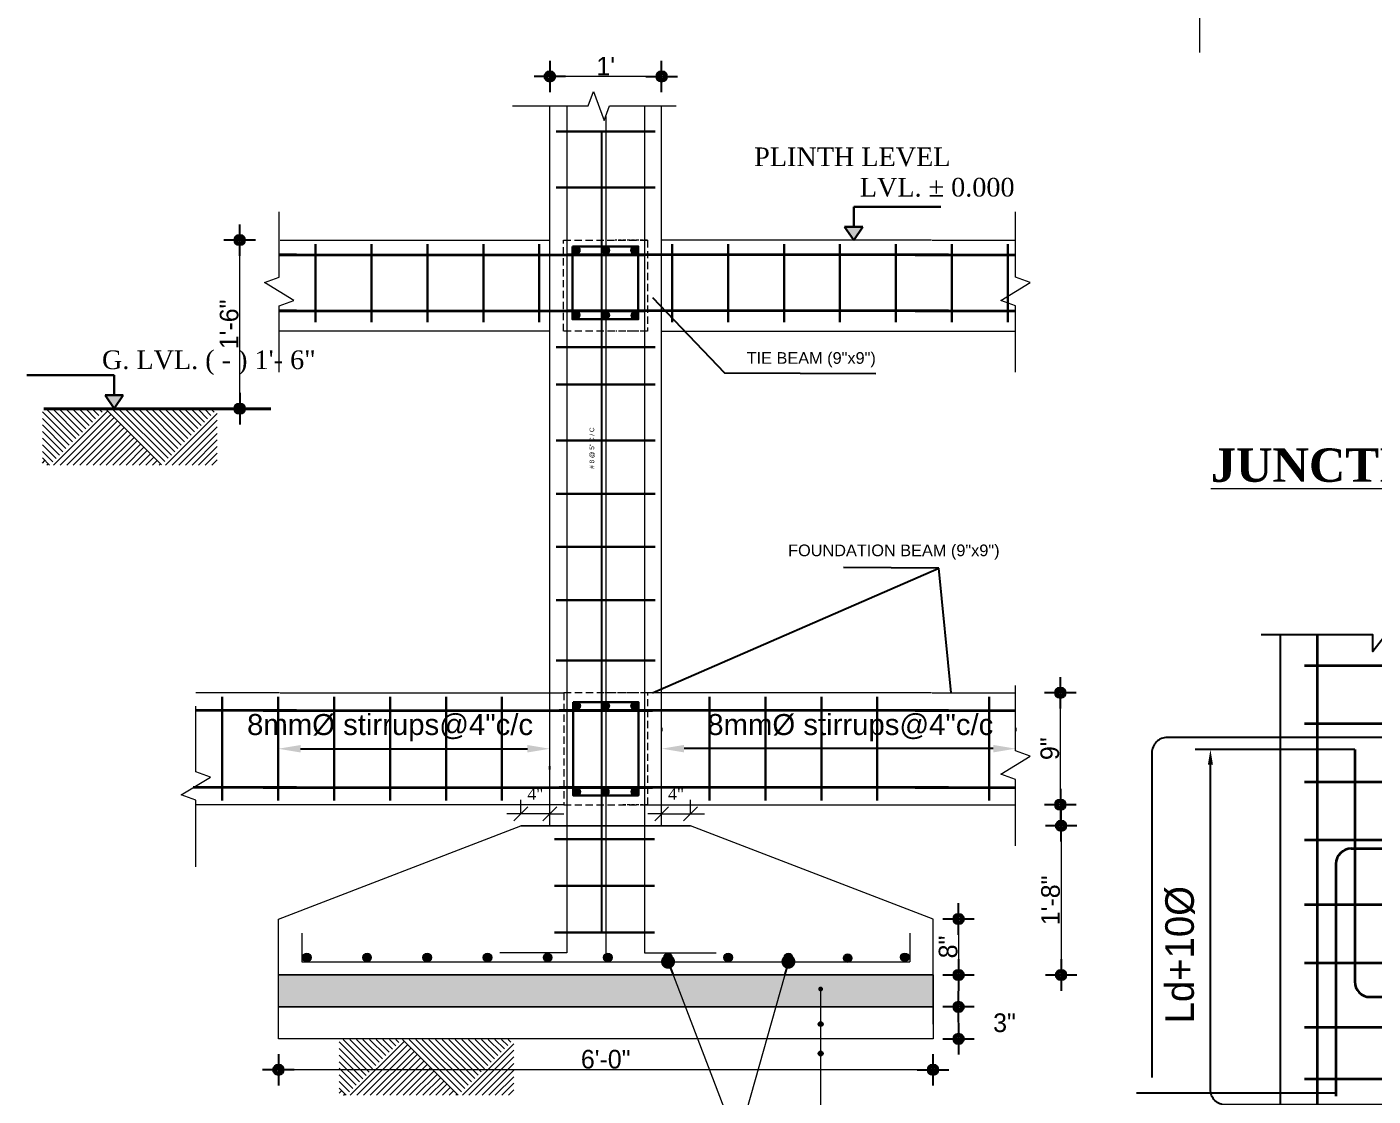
# Model space of a CAD drawing. Header units: inches. Extents: x 45643 to 70559, y -8725 to 1713.
# Drawn here: x 65019 to 65596, y -5242 to -4783 of the extents above; entities that cross this region are included whole.
import ezdxf

# ---------------------------------------------------------------- set-up
doc = ezdxf.new("R2010")
doc.units = ezdxf.units.IN
doc.header["$MEASUREMENT"] = 0
doc.linetypes.add('HIDDEN2', pattern=[0.1875, 0.125, -0.0625])
for name, color, linetype, lineweight in [('Cover', 41, 'Continuous', 13), ('ELEVATION', 6, 'Continuous', 30), ('HACTH', 31, 'Continuous', 5), ('hatch', 30, 'Continuous', 5), ('Hiddne Line', 3, 'HIDDEN2', 18), ('REIN', 3, 'Continuous', 5), ('reinforcement', 170, 'Continuous', 35), ('REN', 140, 'Continuous', 35), ('STIRRUPS', 7, 'Continuous', 30), ('Text', 7, 'Continuous', 9), ('TEXT 1', 242, 'Continuous', 30), ('trench', 7, 'Continuous', 40)]:
    doc.layers.add(name, color=color, linetype=linetype, lineweight=lineweight)
for name, color, linetype in [('DIM', 5, 'Continuous'), ('DIM Detail', 5, 'Continuous'), ('DIMENSION', 5, 'Continuous'), ('DIMENTION', 8, 'Continuous'), ('OUTLINE', 7, 'Continuous')]:
    doc.layers.add(name, color=color, linetype=linetype)
doc.styles.add('Arial', font='arial.ttf')
doc.styles.add('REVEL', font='arial.ttf', dxfattribs={"height": 9})
doc.styles.add('RomanS', font='stylu.ttf', dxfattribs={"height": 2})
doc.styles.add('sb', font='BKANT.TTF', dxfattribs={"height": 8})
doc.styles.get("Standard").update_dxf_attribs({"font": 'times.ttf'})
doc.styles.add('STYLE1', font='arialbd.ttf')
doc.styles.add('TIMES', font='FTLTLT.TTF')
doc.styles.add('TIMES new', font='times.ttf')
doc.styles.add('TITLE', font='arialbd.ttf')
doc.dimstyles.new("1-8'", dxfattribs={"dimtxt": 6, "dimasz": 3, "dimexe": 3, "dimexo": 3, "dimgap": 2, "dimtad": 1, "dimdec": 0, "dimzin": 3, "dimdsep": 46, "dimlunit": 4, "dimtxsty": 'TIMES new', "dimblk": 'ARCHTICK', "dimcen": 4, "dimdle": 3, "dimclrd": 2, "dimclre": 2, "dimclrt": 7, "dimadec": 0, "dimazin": 0, "dimtfac": 1, "dimtdec": 0, "dimtix": 1, "dimtmove": 0, "dimatfit": 3, "dimfxl": 6, "dimfxlon": 1, "dimarcsym": 0})
doc.dimstyles.new('ARROW', dxfattribs={"dimscale": 0, "dimtxt": 7, "dimasz": 9, "dimexe": 6, "dimexo": 12, "dimgap": 2.75, "dimtad": 1, "dimdec": 0, "dimzin": 3, "dimdsep": 46, "dimlunit": 4, "dimtxsty": 'RomanS', "dimcen": 0.09375, "dimse1": 1, "dimse2": 1, "dimclrd": 1, "dimclre": 1, "dimclrt": 256, "dimadec": 0, "dimazin": 0, "dimtfac": 0.75, "dimtdec": 0, "dimtix": 1, "dimtmove": 0, "dimatfit": 3, "dimfxl": 1, "dimtolj": 1, "dimtzin": 0, "dimarcsym": 0})
doc.dimstyles.new('ARROW2', dxfattribs={"dimscale": 96, "dimtxt": 9, "dimasz": 0.1, "dimexe": 0.078125, "dimexo": 0.09375, "dimgap": 0.03125, "dimtad": 1, "dimzin": 3, "dimdsep": 46, "dimlunit": 3, "dimtxsty": 'REVEL', "dimcen": 0.09375, "dimclrd": 14, "dimclre": 14, "dimclrt": 7, "dimadec": 0, "dimazin": 0, "dimtfac": 1, "dimtmove": 0, "dimatfit": 3, "dimfxl": 1, "dimfrac": 2, "dimtolj": 1, "dimtzin": 0, "dimarcsym": 0})
doc.dimstyles.new('Copy of Standard', dxfattribs={"dimtxt": 5, "dimasz": 6, "dimexe": 6, "dimexo": 12, "dimgap": 6, "dimtad": 1, "dimdec": 0, "dimzin": 0, "dimdsep": 46, "dimlunit": 3, "dimtxsty": 'Standard', "dimblk": 'OBLIQUE', "dimcen": 0.09, "dimdle": 6, "dimclrd": 256, "dimclre": 256, "dimclrt": 256, "dimadec": 0, "dimazin": 0, "dimtfac": 1, "dimtdec": 0, "dimtix": 1, "dimtmove": 2, "dimatfit": 3, "dimfxl": 6, "dimfxlon": 1, "dimtolj": 1, "dimtzin": 0, "dimlwd": 13, "dimlwe": 13, "dimarcsym": 0})
doc.dimstyles.new('Dim 1_2', dxfattribs={"dimscale": 2, "dimtxt": 1, "dimasz": 0.0625, "dimexe": 0.18, "dimexo": 0.0625, "dimgap": 0.3125, "dimtad": 1, "dimtoh": 1, "dimdec": 0, "dimzin": 0, "dimdsep": 46, "dimlunit": 4, "dimtxsty": 'STYLE1', "dimblk": 'dot', "dimcen": 1.465, "dimse1": 1, "dimse2": 1, "dimclrd": 4, "dimclrt": 6, "dimaunit": 1, "dimadec": 3, "dimazin": 0, "dimtfac": 1, "dimtdec": 0, "dimtofl": 0, "dimtmove": 1, "dimatfit": 3, "dimldrblk": 'dot', "dimfxl": 1, "dimtolj": 1, "dimtzin": 0, "dimlwd": 13, "dimarcsym": 0})
doc.dimstyles.new('St-3', dxfattribs={"dimscale": 96, "dimtxt": 9, "dimasz": 0.007812, "dimexe": 0.09375, "dimexo": 0.09375, "dimgap": 0.003906, "dimtad": 1, "dimtoh": 1, "dimdec": 0, "dimzin": 3, "dimdsep": 46, "dimlunit": 4, "dimtxsty": 'sb', "dimblk": 'dot', "dimcen": 0.09375, "dimdle": 0.09375, "dimse1": 1, "dimse2": 1, "dimclrd": 40, "dimclre": 34, "dimclrt": 92, "dimadec": 0, "dimazin": 1, "dimtfac": 1, "dimtdec": 0, "dimtmove": 2, "dimatfit": 3, "dimldrblk": 'DOTSMALL', "dimfxl": 1, "dimtolj": 1, "dimtzin": 1, "dimlwd": 9, "dimarcsym": 0})

# ---------------------------------------------------------------- blocks, each defined once
blk = doc.blocks.new('sa')
at = {"layer": 'hatch', "ltscale": 50}
blk.add_line((19122.55, 4065.19), (19122.55, 4007.47), dxfattribs=at)
at = {"layer": 'Text', "insert": (19486.43, 3861.6), "char_height": 14.3333, "width": 374.5545, "attachment_point": 3, "style": 'TITLE'}
blk.add_mtext('{\\fTimes New Roman|b1|i0|c0|p18;\\LTYPICAL BAR DETAIL AT JUNCTION BEAM COLUMN JOINT}', dxfattribs=at)
blk = doc.blocks.new('dot-1')
blk.add_hatch(color=256).paths.add_polyline_path([(-10, 10, 1), (10, 10, 1)])
blk.add_circle((0, 10), 10)
blk = doc.blocks.new('*D775')
at = {"layer": 'Defpoints', "color": 0, "transparency": 16777216}
for p in [(65265.55, -4828.09), (65265.55, -4828.09), (65269.6, -5171.61)]:
    blk.add_point(p, dxfattribs=at)
at = {"layer": 'DIMENTION', "color": 1, "lineweight": -2, "transparency": 16777216}
blk.add_line((65265.55, -5171.51), (65265.55, -4828.19), dxfattribs=at)
at = {"layer": 'DIMENTION', "color": 1, "transparency": 16777216}
for points in [[(65265.53, -4828.19), (65265.57, -4828.19), (65265.55, -4828.09)], [(65265.53, -5171.51), (65265.57, -5171.51), (65265.55, -5171.61)]]:
    blk.add_solid(points, dxfattribs=at)
at = {"layer": 'DIMENTION', "transparency": 16777216, "insert": (65261.53, -4963.88), "char_height": 2, "attachment_point": 5, "rotation": 90, "style": 'RomanS'}
blk.add_mtext('\\A1;# 8 @ 5" C / C', dxfattribs=at)
blk = doc.blocks.new('*D776')
at = {"layer": 'Defpoints', "color": 0, "ltscale": 0.75, "transparency": 16777216}
for p in [(65291.25, -5092.8), (65291.25, -5092.8), (65443.07, -5092.8)]:
    blk.add_point(p, dxfattribs=at)
at = {"layer": 'Text', "color": 14, "lineweight": -2, "ltscale": 0.75, "transparency": 16777216}
for p, q in [((65291.25, -5083.8), (65291.25, -5085.3)), ((65443.07, -5083.8), (65443.07, -5085.3)), ((65433.47, -5092.8), (65300.85, -5092.8))]:
    blk.add_line(p, q, dxfattribs=at)
at = {"layer": 'Text', "color": 14, "ltscale": 0.75, "transparency": 16777216}
for points in [[(65300.85, -5091.2), (65300.85, -5094.4), (65291.25, -5092.8)], [(65433.47, -5091.2), (65433.47, -5094.4), (65443.07, -5092.8)]]:
    blk.add_solid(points, dxfattribs=at)
at = {"layer": 'Text', "color": 7, "ltscale": 0.75, "transparency": 16777216, "insert": (65372.16, -5083.81), "char_height": 9, "attachment_point": 5, "style": 'REVEL'}
blk.add_mtext('\\A1;8mm%%c stirrups@4"c/c', dxfattribs=at)
blk = doc.blocks.new('dot')
at = {"layer": 'DIM'}
h = blk.add_hatch(color=256, dxfattribs=at)
h.paths.add_polyline_path([(0, 1.5), (0, 3, 0.414214), (-3, 0), (-1.5, 0, -0.414214)])
h.paths.add_polyline_path([(0, 3), (0, 1.5, -0.414214), (1.5, 0), (3, 0, 0.414214)])
h.paths.add_polyline_path([(3, 0), (1.5, 0, -0.414214), (0, -1.5), (0, -3, 0.414214)])
h.paths.add_polyline_path([(0, -1.5, -0.414214), (-1.5, 0), (-3, 0, 0.414214), (0, -3)])
for p, q in [((0, -9), (0, 9)), ((-9, 0), (9, 0))]:
    blk.add_line(p, q, dxfattribs=at)
for radius in [3, 1.5]:
    blk.add_circle((0, 0), radius, dxfattribs=at)
blk = doc.blocks.new('*D777')
at = {"layer": 'Defpoints', "color": 0, "transparency": 16777216}
for p in [(65126.85, -5216.93), (65407.65, -5216.93), (65126.85, -5230.55)]:
    blk.add_point(p, dxfattribs=at)
at = {"layer": 'DIM', "color": 40, "lineweight": 9, "transparency": 16777216}
blk.add_line((65406.9, -5230.55), (65127.6, -5230.55), dxfattribs=at)
at = {"layer": 'DIM', "color": 40, "lineweight": 9, "transparency": 16777216, "xscale": 0.75, "yscale": 0.75, "zscale": 0.75, "rotation": 180}
blk.add_blockref('dot', (65126.85, -5230.55), dxfattribs=at)
at = {"layer": 'DIM', "color": 40, "lineweight": 9, "transparency": 16777216, "xscale": 0.75, "yscale": 0.75, "zscale": 0.75}
blk.add_blockref('dot', (65407.65, -5230.55), dxfattribs=at)
at = {"layer": 'DIM', "color": 92, "transparency": 16777216, "insert": (65267.25, -5226.06), "char_height": 8, "attachment_point": 5, "style": 'sb'}
blk.add_mtext('\\A1;6\'-0"', dxfattribs=at)
blk = doc.blocks.new('_Dot')
at = {"color": 0, "linetype": 'ByBlock', "lineweight": -2}
blk.add_line((-0.5, 0), (-1, 0), dxfattribs=at)
at = {"color": 0, "linetype": 'ByBlock', "const_width": 0.5}
blk.add_lwpolyline([(-0.25, 0, 1), (0.25, 0, 1)], format="xyb", close=True, dxfattribs=at)
blk = doc.blocks.new('_DotSmall')
at = {"color": 0, "const_width": 0.5}
blk.add_lwpolyline([(-0.0625, 0, 1), (0.0625, 0, 1)], format="xyb", close=True, dxfattribs=at)
blk = doc.blocks.new('ARROW-SECTION LINE-2')
blk.add_hatch(color=256).paths.add_polyline_path([(1, -0.97), (2.43, 0), (1, 0.97)])
for p, q in [((-1.15, -9.36), (-1.15, 0)), ((-1.15, 0), (1, 0)), ((1, 0.97), (1, -0.97)), ((2.43, 0), (1, 0.97)), ((2.43, 0), (1, -0.97))]:
    blk.add_line(p, q)
blk = doc.blocks.new('*D884')
at = {"layer": 'Defpoints', "color": 0, "transparency": 16777216}
for p in [(65243.25, -4804.44), (65243.25, -4804.44), (65291.25, -4842.01)]:
    blk.add_point(p, dxfattribs=at)
at = {"layer": 'DIM', "color": 40, "lineweight": 9, "transparency": 16777216}
blk.add_line((65290.5, -4804.44), (65244, -4804.44), dxfattribs=at)
at = {"layer": 'DIM', "color": 40, "lineweight": 9, "transparency": 16777216, "xscale": 0.75, "yscale": 0.75, "zscale": 0.75, "rotation": 180}
blk.add_blockref('dot', (65243.25, -4804.44), dxfattribs=at)
at = {"layer": 'DIM', "color": 40, "lineweight": 9, "transparency": 16777216, "xscale": 0.75, "yscale": 0.75, "zscale": 0.75}
blk.add_blockref('dot', (65291.25, -4804.44), dxfattribs=at)
at = {"layer": 'DIM', "color": 92, "transparency": 16777216, "insert": (65267.25, -4800.04), "char_height": 8, "attachment_point": 5, "style": 'sb'}
blk.add_mtext("\\A1;1'", dxfattribs=at)
blk = doc.blocks.new('*D778')
at = {"layer": 'Defpoints', "color": 0, "transparency": 16777216}
for p in [(65443.55, -5068.82), (65462.27, -5068.82), (65443.55, -5116.82)]:
    blk.add_point(p, dxfattribs=at)
at = {"layer": 'DIM', "color": 40, "lineweight": 9, "transparency": 16777216}
blk.add_line((65462.27, -5116.07), (65462.27, -5069.57), dxfattribs=at)
at = {"layer": 'DIM', "color": 40, "lineweight": 9, "transparency": 16777216, "xscale": 0.75, "yscale": 0.75, "zscale": 0.75}
for p, rotation in [((65462.27, -5068.82), 90), ((65462.27, -5116.82), 270)]:
    blk.add_blockref('dot', p, dxfattribs=dict(at, rotation=rotation))
at = {"layer": 'DIM', "color": 92, "transparency": 16777216, "insert": (65457.78, -5092.82), "char_height": 8, "attachment_point": 5, "rotation": 90, "style": 'sb'}
blk.add_mtext('\\A1;9"', dxfattribs=at)
blk = doc.blocks.new('*D779')
at = {"layer": 'Defpoints', "color": 0, "transparency": 16777216}
for p in [(65126.76, -5092.84), (65243.25, -5092.8), (65243.25, -5092.84)]:
    blk.add_point(p, dxfattribs=at)
at = {"layer": 'DIMENTION', "color": 14, "lineweight": -2, "transparency": 16777216}
for p, q in [((65126.76, -5083.84), (65126.76, -5085.34)), ((65136.36, -5092.84), (65233.65, -5092.84)), ((65243.25, -5101.8), (65243.25, -5100.34))]:
    blk.add_line(p, q, dxfattribs=at)
at = {"layer": 'DIMENTION', "color": 14, "transparency": 16777216}
for points in [[(65136.36, -5091.24), (65136.36, -5094.44), (65126.76, -5092.84)], [(65233.65, -5091.24), (65233.65, -5094.44), (65243.25, -5092.84)]]:
    blk.add_solid(points, dxfattribs=at)
at = {"layer": 'DIMENTION', "color": 7, "transparency": 16777216, "insert": (65174.76, -5083.81), "char_height": 9, "attachment_point": 5, "style": 'REVEL'}
blk.add_mtext('\\A1;8mm%%c stirrups@4"c/c', dxfattribs=at)
blk = doc.blocks.new('_Oblique')
at = {"color": 0, "linetype": 'ByBlock', "lineweight": -2}
blk.add_line((-0.5, -0.5), (0.5, 0.5), dxfattribs=at)
blk = doc.blocks.new('*D885')
at = {"layer": 'Defpoints', "color": 0, "transparency": 16777216}
for p in [(65230.88, -5120.72), (65230.88, -5125.87), (65243.25, -5125.87)]:
    blk.add_point(p, dxfattribs=at)
at = {"layer": 'DIMENSION', "lineweight": 13, "transparency": 16777216}
for p, q in [((65230.88, -5120.72), (65230.88, -5114.72)), ((65243.25, -5120.72), (65243.25, -5114.72)), ((65230.88, -5120.72), (65224.88, -5120.72)), ((65243.25, -5120.72), (65230.88, -5120.72)), ((65243.25, -5120.72), (65249.25, -5120.72))]:
    blk.add_line(p, q, dxfattribs=at)
at = {"layer": 'DIMENSION', "lineweight": 13, "transparency": 16777216, "xscale": 6, "yscale": 6, "zscale": 6}
blk.add_blockref('_Oblique', (65230.88, -5120.72), dxfattribs=at)
at = {"layer": 'DIMENSION', "lineweight": 13, "transparency": 16777216, "xscale": 6, "yscale": 6, "zscale": 6, "rotation": 180}
blk.add_blockref('_Oblique', (65243.25, -5120.72), dxfattribs=at)
at = {"layer": 'DIMENSION', "transparency": 16777216, "insert": (65237.07, -5112.22), "char_height": 5, "attachment_point": 5}
blk.add_mtext('\\A1;4"', dxfattribs=at)
blk = doc.blocks.new('*D886')
at = {"layer": 'Defpoints', "color": 0, "transparency": 16777216}
for p in [(65303.63, -5120.72), (65291.25, -5125.87), (65303.63, -5125.87)]:
    blk.add_point(p, dxfattribs=at)
at = {"layer": 'DIMENSION', "lineweight": 13, "transparency": 16777216}
for p, q in [((65291.25, -5120.72), (65291.25, -5114.72)), ((65303.63, -5120.72), (65303.63, -5114.72)), ((65291.25, -5120.72), (65285.25, -5120.72)), ((65291.25, -5120.72), (65303.63, -5120.72)), ((65303.63, -5120.72), (65309.63, -5120.72))]:
    blk.add_line(p, q, dxfattribs=at)
at = {"layer": 'DIMENSION', "lineweight": 13, "transparency": 16777216, "xscale": 6, "yscale": 6, "zscale": 6}
blk.add_blockref('_Oblique', (65291.25, -5120.72), dxfattribs=at)
at = {"layer": 'DIMENSION', "lineweight": 13, "transparency": 16777216, "xscale": 6, "yscale": 6, "zscale": 6, "rotation": 180}
blk.add_blockref('_Oblique', (65303.63, -5120.72), dxfattribs=at)
at = {"layer": 'DIMENSION', "transparency": 16777216, "insert": (65297.44, -5112.22), "char_height": 5, "attachment_point": 5}
blk.add_mtext('\\A1;4"', dxfattribs=at)
blk = doc.blocks.new('*D780')
at = {"layer": 'Defpoints', "color": 0, "transparency": 16777216}
for p in [(65407.65, -5165.87), (65407.65, -5189.87), (65418.62, -5189.87)]:
    blk.add_point(p, dxfattribs=at)
at = {"layer": 'DIM', "color": 40, "lineweight": 9, "transparency": 16777216}
blk.add_line((65418.62, -5166.62), (65418.62, -5189.12), dxfattribs=at)
at = {"layer": 'DIM', "color": 40, "lineweight": 9, "transparency": 16777216, "xscale": 0.75, "yscale": 0.75, "zscale": 0.75}
for p, rotation in [((65418.62, -5165.87), 90), ((65418.62, -5189.87), 270)]:
    blk.add_blockref('dot', p, dxfattribs=dict(at, rotation=rotation))
at = {"layer": 'DIM', "color": 92, "transparency": 16777216, "insert": (65414.15, -5177.87), "char_height": 8, "attachment_point": 5, "rotation": 90, "style": 'sb'}
blk.add_mtext('\\A1;8"', dxfattribs=at)
blk = doc.blocks.new('*D781')
at = {"layer": 'Defpoints', "color": 0, "transparency": 16777216}
for p in [(65407.65, -5203.57), (65407.65, -5217.27), (65418.62, -5217.27)]:
    blk.add_point(p, dxfattribs=at)
at = {"layer": 'DIM', "color": 40, "lineweight": 9, "transparency": 16777216}
blk.add_line((65418.62, -5204.32), (65418.62, -5216.52), dxfattribs=at)
at = {"layer": 'DIM', "color": 40, "lineweight": 9, "transparency": 16777216, "xscale": 0.75, "yscale": 0.75, "zscale": 0.75}
for p, rotation in [((65418.62, -5203.57), 90), ((65418.62, -5217.27), 270)]:
    blk.add_blockref('dot', p, dxfattribs=dict(at, rotation=rotation))
at = {"layer": 'DIM', "color": 92, "transparency": 16777216, "insert": (65438.31, -5210.42), "char_height": 8, "attachment_point": 5, "style": 'sb'}
blk.add_mtext('\\A1;3"', dxfattribs=at)
blk = doc.blocks.new('*D782')
at = {"layer": 'Defpoints', "color": 0, "transparency": 16777216}
for p in [(65110.24, -4874.64), (65255.65, -4874.64), (65159.65, -4946.97)]:
    blk.add_point(p, dxfattribs=at)
at = {"layer": 'DIM', "color": 40, "lineweight": 9, "transparency": 16777216}
blk.add_line((65110.24, -4946.22), (65110.24, -4875.39), dxfattribs=at)
at = {"layer": 'DIM', "color": 40, "lineweight": 9, "transparency": 16777216, "xscale": 0.75, "yscale": 0.75, "zscale": 0.75}
for p, rotation in [((65110.24, -4874.64), 90), ((65110.24, -4946.97), 270)]:
    blk.add_blockref('dot', p, dxfattribs=dict(at, rotation=rotation))
at = {"layer": 'DIM', "color": 92, "transparency": 16777216, "insert": (65105.75, -4910.8), "char_height": 8, "attachment_point": 5, "rotation": 90, "style": 'sb'}
blk.add_mtext('\\A1;1\'-6"', dxfattribs=at)
blk = doc.blocks.new('*D783')
at = {"layer": 'Defpoints', "color": 0, "transparency": 16777216}
for p in [(65303.63, -5125.87), (65303.63, -5189.87), (65462.58, -5189.87)]:
    blk.add_point(p, dxfattribs=at)
at = {"layer": 'DIM', "color": 40, "lineweight": 9, "transparency": 16777216}
blk.add_line((65462.58, -5126.62), (65462.58, -5189.12), dxfattribs=at)
at = {"layer": 'DIM', "color": 40, "lineweight": 9, "transparency": 16777216, "xscale": 0.75, "yscale": 0.75, "zscale": 0.75}
for p, rotation in [((65462.58, -5125.87), 90), ((65462.58, -5189.87), 270)]:
    blk.add_blockref('dot', p, dxfattribs=dict(at, rotation=rotation))
at = {"layer": 'DIM', "color": 92, "transparency": 16777216, "insert": (65458.1, -5157.87), "char_height": 8, "attachment_point": 5, "rotation": 90, "style": 'sb'}
blk.add_mtext('\\A1;1\'-8"', dxfattribs=at)
blk = doc.blocks.new('*D423')
at = {"layer": 'Defpoints', "color": 0, "lineweight": -2, "ltscale": 2, "transparency": 16777216}
for p in [(66605.34, -8813.18), (66596.29, -8834), (66605.34, -8843.24)]:
    blk.add_point(p, dxfattribs=at)
at = {"layer": 'DIMENSION', "color": 171, "lineweight": -2, "ltscale": 2, "transparency": 16777216}
for p, q in [((66600.81, -8813.18), (66667.33, -8795.9)), ((66667.33, -8795.9), (66719.84, -8795.9)), ((66596.29, -8819.18), (66596.29, -8811.18)), ((66605.34, -8819.18), (66605.34, -8811.18)), ((66594.29, -8813.18), (66607.34, -8813.18))]:
    blk.add_line(p, q, dxfattribs=at)
at = {"layer": 'DIMENSION', "color": 171, "lineweight": -2, "ltscale": 2, "transparency": 16777216, "xscale": 3, "yscale": 3, "zscale": 3, "rotation": 180}
blk.add_blockref('_Oblique', (66596.29, -8813.18), dxfattribs=at)
at = {"layer": 'DIMENSION', "color": 171, "lineweight": -2, "ltscale": 2, "transparency": 16777216, "xscale": 3, "yscale": 3, "zscale": 3}
blk.add_blockref('_Oblique', (66605.34, -8813.18), dxfattribs=at)
at = {"layer": 'DIMENSION', "color": 183, "ltscale": 2, "transparency": 16777216, "insert": (66693.59, -8787.78), "char_height": 2, "attachment_point": 5, "style": 'TIMES'}
blk.add_mtext('\\A1;{\\H5x;2" Max.}', dxfattribs=at)
blk = doc.blocks.new('_ArchTick')
at = {"color": 0, "linetype": 'ByBlock', "const_width": 0.15}
blk.add_lwpolyline([(-0.5, -0.5), (0.5, 0.5)], dxfattribs=at)
blk = doc.blocks.new('A$C2D12074D')
at = {"layer": 'Defpoints', "color": 0, "linetype": 'ByBlock'}
blk.add_point((-88.5, 149.55), dxfattribs=at)
at = {"layer": 'DIM', "color": 6, "linetype": 'ByBlock'}
blk.add_line((-96.55, 2.17), (-182.09, 2.17), dxfattribs=at)
blk.add_solid([(-151.49, 142.97), (-149.3, 142.97), (-150.39, 149.55)], dxfattribs=at)
at = {"layer": 'DIMENSION', "ltscale": 2}
blk.add_line((-88.5, 149.55), (-156.98, 149.55), dxfattribs=at)
for points in [[(-25.06, 154.69), (-168.92, 154.69, 0.414214), (-175.5, 148.1), (-175.5, 8.76)], [(-31.64, -2.96), (-143.81, -2.96, -0.414214), (-150.39, 3.62), (-150.39, 142.97)]]:
    blk.add_lwpolyline(points, format="xyb", dxfattribs=at)
blk.add_solid([(-31.64, 153.59), (-25.06, 154.69), (-31.64, 155.78)], dxfattribs=at)
at = {"layer": 'OUTLINE'}
for p, q in [((-120.48, 198.65), (-120.48, -82.41)), ((-25.06, 198.65), (-25.06, 122.9)), ((-25.06, 122.9), (100.83, 122.9)), ((-25.06, 27.48), (-25.06, -82.41)), ((-25.06, 27.48), (100.83, 27.48))]:
    blk.add_line(p, q, dxfattribs=at)
for points in [[(-11.9, 198.65), (-68.89, 198.65), (-68.89, 206.76), (-80.77, 191.62), (-80.77, 198.65), (-128.58, 198.65)], [(100.83, 142.34), (100.83, 82.42), (92.72, 82.42), (107.86, 70.54), (100.83, 70.54), (100.83, 2.33)], [(-11.9, -82.41), (-68.89, -82.41), (-68.89, -74.3), (-80.77, -89.44), (-80.77, -82.41), (-128.58, -82.41)]]:
    blk.add_lwpolyline(points, dxfattribs=at)
at = {"layer": 'OUTLINE', "color": 6}
blk.add_solid([(-31.64, -1.86), (-25.06, -2.96), (-31.64, -4.06)], dxfattribs=at)
at = {"layer": 'reinforcement', "lineweight": 35}
for p, q in [((-104.6, 198.65), (-104.6, -82.41)), ((-40.94, 198.65), (-40.94, -80.43)), ((-88.5, 149.55), (-88.5, 49.94)), ((-89.97, 107.02), (100.83, 107.02)), ((-96.55, 100.43), (-96.55, 0.82)), ((-81.91, 43.36), (100.83, 43.36))]:
    blk.add_line(p, q, dxfattribs=at)
for centre, start, end in [((-89.97, 100.43), 90, 180), ((-81.91, 49.94), 180, 270)]:
    blk.add_arc(centre, 6.58, start, end, dxfattribs=at)
at = {"layer": 'STIRRUPS', "lineweight": 35}
for p, q in [((-110.01, 185.55), (-35.19, 185.55)), ((-110.01, 160.63), (-35.19, 160.63)), ((-110.01, 135.71), (-35.19, 135.71)), ((-110.01, 110.79), (-35.19, 110.79)), ((-16, 113.66), (-16, 36.02)), ((5.1, 113.66), (5.1, 36.02)), ((26.21, 113.66), (26.21, 36.02)), ((47.31, 113.66), (47.31, 36.02)), ((68.41, 113.66), (68.41, 36.02)), ((88.12, 113.66), (88.12, 36.02)), ((-110.01, 82.99), (-35.19, 82.99)), ((-110.01, 58.07), (-35.19, 58.07)), ((-110.01, 30.37), (-35.19, 30.37)), ((-110.01, 8.22), (-35.19, 8.22)), ((-110.01, -16.7), (-35.19, -16.7)), ((-110.01, -41.62), (-35.19, -41.62)), ((-110.01, -66.54), (-35.19, -66.54))]:
    blk.add_line(p, q, dxfattribs=at)
at = {"layer": 'DIMENSION', "ltscale": 2, "style": 'RomanS'}
blk.add_text('Ld+10%%C', height=12.289, rotation=90, dxfattribs=at).set_placement((-157.49, 32.03))
at = {"layer": 'Text', "style": 'Arial', "width": 0.9}
for s, p in [('%%uTYPICAL BAR DETAIL AT CORNER', (-182.95, -147.15)), ('%%uBEAM-COLUMN JOINT', (-125.17, -183.92))]:
    blk.add_text(s, height=20.7354, dxfattribs=at).set_placement(p)
at = {"layer": 'DIMENSION', "ltscale": 2}
dim = blk.add_linear_dim(base=(-16, 143.72), p1=(-25.06, 122.9), p2=(-16, 113.66), text='{\\H5x;2" Max.}', dimstyle="1-8'", override={"dimtmove": 1}, dxfattribs=at)
dim.commit()
dim.dimension.update_dxf_attribs({"geometry": '*D423', "text_midpoint": (48.99, 161), "dimtype": 128, "insert": (-66621.35, 8956.9)})

msp = doc.modelspace()

# ---------------------------------------------------------------- hatches: boundary and pattern name
at = {"layer": 'HACTH'}
h = msp.add_hatch(dxfattribs=at)
h.set_pattern_fill('AR-SAND', color=256, scale=2, style=0)
h.set_pattern_definition([(37.5, (13058.464, -382793.8182), (-0.125986716, 3.853647538), [0, -3.04, 0, -3.4, 0, -3.25]), (7.5, (13058.464, -382793.818), (3.53955341, 5.64429213), [0, -1.64, 0, -2.74, 0, -1.05]), (327.5, (13056.004, -382793.818), (6.228283724, 0.011318107), [0, -1, 0, -3.6, 0, -4.7]), (317.5, (13056.004, -382793.818), (6.01225321, 1.75535113), [0, -0.5, 0, -2.36, 0, -2.7])])
h.paths.add_polyline_path([(65407.652, -5189.875), (65213.862, -5189.875), (65126.852, -5189.875), (65126.852, -5203.572), (65407.652, -5203.572)])
at = {"layer": 'hatch'}
h = msp.add_hatch(dxfattribs=at)
h.set_pattern_fill('ANSI31', color=256, scale=16, angle=90, style=0)
h.set_pattern_definition([(135, (35647.8613, -11692.3675), (-1.41421356, -1.41421356), [])])
h.paths.add_polyline_path([(65100.605, -4947.192), (65052.605, -4947.192), (65076.605, -4971.192)])
h.paths.add_polyline_path([(65025.638, -4947.192), (65025.638, -4968.225), (65028.605, -4971.192), (65052.605, -4947.192)])
h = msp.add_hatch(dxfattribs=at)
h.set_pattern_fill('ANSI31', color=256, scale=16, style=0)
h.set_pattern_definition([(45, (35647.8613, -11692.3675), (-1.41421356, 1.41421356), [])])
h.paths.add_polyline_path([(65052.605, -4947.192), (65028.605, -4971.192), (65076.605, -4971.192)])
h.paths.add_polyline_path([(65100.605, -4947.192), (65076.605, -4971.192), (65100.605, -4971.192)])
h.paths.add_polyline_path([(65025.638, -4968.225), (65025.638, -4971.192), (65028.605, -4971.192)])
h = msp.add_hatch(dxfattribs=at)
h.set_pattern_fill('ANSI31', color=256, scale=16, angle=90, style=0)
h.set_pattern_definition([(135, (35647.8613, -11692.3675), (-1.41421356, -1.41421356), [])])
h.paths.add_polyline_path([(65100.605, -4947.192), (65052.605, -4947.192), (65076.605, -4971.192)])
h.paths.add_polyline_path([(65025.638, -4947.192), (65025.638, -4968.225), (65028.605, -4971.192), (65052.605, -4947.192)])
h = msp.add_hatch(dxfattribs=at)
h.set_pattern_fill('ANSI31', color=256, scale=16, style=0)
h.set_pattern_definition([(45, (35647.8613, -11692.3675), (-1.41421356, 1.41421356), [])])
h.paths.add_polyline_path([(65052.605, -4947.192), (65028.605, -4971.192), (65076.605, -4971.192)])
h.paths.add_polyline_path([(65100.605, -4947.192), (65076.605, -4971.192), (65100.605, -4971.192)])
h.paths.add_polyline_path([(65025.638, -4968.225), (65025.638, -4971.192), (65028.605, -4971.192)])
h = msp.add_hatch(color=256, dxfattribs=at)
edge = h.paths.add_edge_path()
edge.add_arc((65359.441, -5195.903), 1.034, 0, 360)
h = msp.add_hatch(color=256, dxfattribs=at)
edge = h.paths.add_edge_path()
edge.add_arc((65359.441, -5195.903), 1.034, 0, 360)
h = msp.add_hatch(color=256, dxfattribs=at)
edge = h.paths.add_edge_path()
edge.add_arc((65359.39, -5210.944), 1.034, 0, 360)
h = msp.add_hatch(color=256, dxfattribs=at)
edge = h.paths.add_edge_path()
edge.add_arc((65359.39, -5210.944), 1.034, 0, 360)
h = msp.add_hatch(dxfattribs=at)
h.set_pattern_fill('ANSI31', color=256, scale=16, angle=90, style=0)
h.set_pattern_definition([(135, (35775.1387, -11962.6705), (-1.41421356, -1.41421356), [])])
h.paths.add_polyline_path([(65227.883, -5217.495), (65179.883, -5217.495), (65203.883, -5241.495)])
h.paths.add_polyline_path([(65152.916, -5217.495), (65152.916, -5238.528), (65155.883, -5241.495), (65179.883, -5217.495)])
h = msp.add_hatch(dxfattribs=at)
h.set_pattern_fill('ANSI31', color=256, scale=16, style=0)
h.set_pattern_definition([(45, (35775.1387, -11962.6705), (-1.41421356, 1.41421356), [])])
h.paths.add_polyline_path([(65179.883, -5217.495), (65155.883, -5241.495), (65203.883, -5241.495)])
h.paths.add_polyline_path([(65227.883, -5217.495), (65203.883, -5241.495), (65227.883, -5241.495)])
h.paths.add_polyline_path([(65152.916, -5238.528), (65152.916, -5241.495), (65155.883, -5241.495)])
h = msp.add_hatch(dxfattribs=at)
h.set_pattern_fill('ANSI31', color=256, scale=16, angle=90, style=0)
h.set_pattern_definition([(135, (35775.1387, -11962.6705), (-1.41421356, -1.41421356), [])])
h.paths.add_polyline_path([(65227.883, -5217.495), (65179.883, -5217.495), (65203.883, -5241.495)])
h.paths.add_polyline_path([(65152.916, -5217.495), (65152.916, -5238.528), (65155.883, -5241.495), (65179.883, -5217.495)])
h = msp.add_hatch(dxfattribs=at)
h.set_pattern_fill('ANSI31', color=256, scale=16, style=0)
h.set_pattern_definition([(45, (35775.1387, -11962.6705), (-1.41421356, 1.41421356), [])])
h.paths.add_polyline_path([(65179.883, -5217.495), (65155.883, -5241.495), (65203.883, -5241.495)])
h.paths.add_polyline_path([(65227.883, -5217.495), (65203.883, -5241.495), (65227.883, -5241.495)])
h.paths.add_polyline_path([(65152.916, -5238.528), (65152.916, -5241.495), (65155.883, -5241.495)])
h = msp.add_hatch(color=256, dxfattribs=at)
edge = h.paths.add_edge_path()
edge.add_arc((65359.39, -5223.575), 1.034, 0, 360)
h = msp.add_hatch(color=256, dxfattribs=at)
edge = h.paths.add_edge_path()
edge.add_arc((65359.39, -5223.575), 1.034, 0, 360)

# ---------------------------------------------------------------- linework, layer by layer
at = {"layer": 'Cover', "ltscale": 11}
for p, q in [((65243.252, -5125.875), (65243.252, -4817.112)), ((65291.252, -5125.875), (65291.252, -4817.112)), ((65127.263, -5068.824), (65091.438, -5068.824)), ((65127.565, -5068.824), (65249.252, -5068.824)), ((65406.94, -5068.824), (65285.252, -5068.824)), ((65407.242, -5068.824), (65443.067, -5068.824)), ((65159.252, -5116.824), (65091.438, -5116.824)), ((65243.252, -5116.824), (65159.252, -5116.824)), ((65249.252, -5116.824), (65159.252, -5116.824)), ((65239.252, -5116.824), (65239.252, -5116.824)), ((65239.252, -5116.824), (65239.252, -5116.824)), ((65285.252, -5116.824), (65375.252, -5116.824)), ((65375.252, -5116.824), (65443.067, -5116.824)), ((65126.852, -5165.875), (65230.88, -5125.875)), ((65303.625, -5125.875), (65230.88, -5125.875)), ((65230.88, -5125.875), (65303.625, -5125.875)), ((65407.652, -5165.875), (65303.625, -5125.875)), ((65126.852, -5210.965), (65126.852, -5165.875)), ((65407.652, -5210.965), (65407.652, -5165.875)), ((65407.652, -5210.965), (65407.652, -5165.875)), ((65407.652, -5189.875), (65126.852, -5189.875)), ((65126.852, -5210.965), (65126.852, -5189.875)), ((65407.652, -5189.875), (65213.862, -5189.875)), ((65407.652, -5189.875), (65213.862, -5189.875)), ((65407.652, -5210.965), (65407.652, -5189.875)), ((65203.252, -5203.572), (65126.852, -5203.572)), ((65407.652, -5203.572), (65203.252, -5203.572))]:
    msp.add_line(p, q, dxfattribs=at)
for points in [[(65227.252, -4817.112), (65259.753, -4817.112), (65262.036, -4810.84), (65266.601, -4823.384), (65268.884, -4817.112), (65297.53, -4817.112)], [(65127.228, -4931.35), (65127.228, -4902.811), (65133.5, -4900.528), (65120.956, -4892.839), (65127.228, -4890.556), (65127.228, -4862.48)], [(65443.067, -4931.35), (65443.067, -4902.811), (65436.795, -4900.528), (65449.339, -4892.839), (65443.067, -4890.556), (65443.067, -4862.48)], [(65443.067, -5134.533), (65443.067, -5105.994), (65436.795, -5103.711), (65449.339, -5096.022), (65443.067, -5093.739), (65443.067, -5065.663)], [(65091.438, -5143.485), (65091.438, -5114.945), (65085.166, -5112.663), (65097.71, -5104.973), (65091.438, -5102.69), (65091.438, -5074.614)]]:
    msp.add_lwpolyline(points, dxfattribs=at)
for points in [[(65126.852, -5189.875), (65407.652, -5189.875), (65407.652, -5203.572), (65126.852, -5203.572)], [(65126.852, -5203.572), (65407.652, -5203.572), (65407.652, -5217.269), (65126.852, -5217.269)]]:
    msp.add_lwpolyline(points, close=True, dxfattribs=at)
at = {"layer": 'hatch'}
for q in [(65359.441, -5262.461), (65359.441, -5277.546)]:
    msp.add_line((65359.441, -5195.903), q, dxfattribs=at)
for centre in [(65359.441, -5210.944), (65359.441, -5210.944), (65359.441, -5223.575), (65359.441, -5223.575)]:
    msp.add_circle(centre, 1.034, dxfattribs=at)
at = {"layer": 'Hiddne Line', "ltscale": 10}
for p, q in [((65285.192, -4874.641), (65271.322, -4874.641)), ((65285.192, -4913.641), (65271.635, -4913.641)), ((65279.252, -5068.824), (65266.94, -5068.824)), ((65285.252, -5068.824), (65274.54, -5068.824)), ((65285.252, -5116.824), (65274.54, -5116.824))]:
    msp.add_line(p, q, dxfattribs=at)
at = {"layer": 'Hiddne Line', "ltscale": 25}
for points in [[(65285.192, -4874.641), (65285.192, -4913.641), (65249.192, -4913.641), (65249.192, -4874.641)], [(65285.252, -5068.824), (65249.252, -5068.824), (65249.252, -5116.824), (65285.252, -5116.824)]]:
    msp.add_lwpolyline(points, close=True, dxfattribs=at)
at = {"layer": 'REIN'}
for p, q in [((65250.558, -4817.112), (65250.558, -5180.389)), ((65283.947, -4817.112), (65283.947, -5180.389)), ((65267.252, -4821.595), (65267.252, -5180.767)), ((65136.869, -5171.992), (65136.869, -5184.178)), ((65397.636, -5171.992), (65397.636, -5184.178)), ((65136.869, -5184.178), (65397.636, -5184.178)), ((65250.558, -5180.389), (65221.859, -5180.389)), ((65283.947, -5180.389), (65314.647, -5180.389))]:
    msp.add_line(p, q, dxfattribs=at)
at = {"layer": 'REN'}
for p, q in [((65134.568, -4880.902), (65127.228, -4880.902)), ((65127.228, -4880.902), (65283.947, -4880.902)), ((65414.245, -4880.902), (65250.558, -4880.902)), ((65399.937, -4880.902), (65443.067, -4880.902)), ((65134.568, -4904.921), (65127.228, -4904.921)), ((65127.228, -4904.921), (65283.947, -4904.921)), ((65414.245, -4904.921), (65250.558, -4904.921)), ((65399.937, -4904.921), (65443.067, -4904.921)), ((65134.568, -5076.486), (65091.438, -5076.486)), ((65120.26, -5076.486), (65287.252, -5076.486)), ((65414.245, -5076.486), (65247.252, -5076.486)), ((65399.937, -5076.486), (65443.067, -5076.486)), ((65134.568, -5109.505), (65090.317, -5109.505)), ((65120.26, -5109.505), (65287.252, -5109.505)), ((65414.245, -5109.505), (65247.252, -5109.505)), ((65399.937, -5109.505), (65443.067, -5109.505))]:
    msp.add_line(p, q, dxfattribs=at)
at = {"layer": 'STIRRUPS'}
for p, q in [((65288.513, -4828.086), (65245.992, -4828.086)), ((65288.513, -4852.086), (65245.992, -4852.086)), ((65142.763, -4876.396), (65142.763, -4909.912)), ((65142.763, -4876.396), (65142.763, -4909.912)), ((65166.763, -4876.396), (65166.763, -4909.912)), ((65166.763, -4876.396), (65166.763, -4909.912)), ((65190.763, -4876.396), (65190.763, -4909.912)), ((65190.763, -4876.396), (65190.763, -4909.912)), ((65214.763, -4876.396), (65214.763, -4909.912)), ((65214.763, -4876.396), (65214.763, -4909.912)), ((65214.763, -4876.396), (65214.763, -4909.912)), ((65238.763, -4876.396), (65238.763, -4909.912)), ((65295.742, -4876.396), (65295.742, -4909.912)), ((65319.742, -4876.396), (65319.742, -4909.912)), ((65319.742, -4876.396), (65319.742, -4909.912)), ((65319.742, -4876.396), (65319.742, -4909.912)), ((65343.742, -4876.396), (65343.742, -4909.912)), ((65343.742, -4876.396), (65343.742, -4909.912)), ((65367.742, -4876.396), (65367.742, -4909.912)), ((65367.742, -4876.396), (65367.742, -4909.912)), ((65391.742, -4876.396), (65391.742, -4909.912)), ((65391.742, -4876.396), (65391.742, -4909.912)), ((65415.742, -4876.396), (65415.742, -4909.912)), ((65415.742, -4876.396), (65415.742, -4909.912)), ((65415.742, -4876.396), (65415.742, -4909.912)), ((65439.742, -4876.396), (65439.742, -4909.912)), ((65439.742, -4876.396), (65439.742, -4909.912)), ((65288.513, -4920.571), (65245.992, -4920.571)), ((65288.513, -4920.571), (65245.992, -4920.571)), ((65288.513, -4936.634), (65245.992, -4936.634)), ((65288.513, -4960.634), (65245.992, -4960.634)), ((65288.513, -4983.462), (65245.992, -4983.462)), ((65288.513, -5006.291), (65245.992, -5006.291)), ((65288.513, -5029.119), (65245.992, -5029.119)), ((65288.513, -5054.993), (65245.992, -5054.993)), ((65102.763, -5070.579), (65102.763, -5115.105)), ((65102.763, -5070.579), (65102.763, -5115.105)), ((65126.763, -5070.579), (65126.763, -5115.105)), ((65150.763, -5070.579), (65150.763, -5115.105)), ((65150.763, -5070.579), (65150.763, -5115.105)), ((65174.763, -5070.579), (65174.763, -5115.105)), ((65174.763, -5070.579), (65174.763, -5115.105)), ((65174.763, -5070.579), (65174.763, -5115.105)), ((65174.763, -5070.579), (65174.763, -5115.105)), ((65174.763, -5070.579), (65174.763, -5115.105)), ((65198.763, -5070.579), (65198.763, -5115.105)), ((65198.763, -5070.579), (65198.763, -5115.105)), ((65222.763, -5070.579), (65222.763, -5115.105)), ((65222.763, -5070.579), (65222.763, -5115.105)), ((65222.763, -5070.579), (65222.763, -5115.105)), ((65222.763, -5070.579), (65222.763, -5115.105)), ((65311.742, -5070.579), (65311.742, -5115.105)), ((65311.742, -5070.579), (65311.742, -5115.105)), ((65311.742, -5070.579), (65311.742, -5115.105)), ((65311.742, -5070.579), (65311.742, -5115.105)), ((65335.742, -5070.579), (65335.742, -5115.105)), ((65335.742, -5070.579), (65335.742, -5115.105)), ((65359.742, -5070.579), (65359.742, -5115.105)), ((65359.742, -5070.579), (65359.742, -5115.105)), ((65359.742, -5070.579), (65359.742, -5115.105)), ((65359.742, -5070.579), (65359.742, -5115.105)), ((65383.742, -5070.579), (65383.742, -5115.105)), ((65383.742, -5070.579), (65383.742, -5115.105)), ((65431.742, -5070.579), (65431.742, -5115.105)), ((65431.742, -5070.579), (65431.742, -5115.105)), ((65288.131, -5131.612), (65245.297, -5131.612)), ((65288.131, -5151.612), (65245.297, -5151.612)), ((65288.131, -5171.612), (65245.297, -5171.612))]:
    msp.add_line(p, q, dxfattribs=at)
for points in [[(65252.935, -4877.368), (65281.227, -4877.368), (65281.227, -4908.588), (65252.935, -4908.588)], [(65253.252, -5072.824), (65253.252, -5112.824), (65281.252, -5112.824), (65281.252, -5072.824)]]:
    msp.add_lwpolyline(points, close=True, dxfattribs=at)
at = {"layer": 'trench', "lineweight": 15}
for p, q in [((65127.263, -4874.641), (65127.228, -4874.641)), ((65127.565, -4874.641), (65243.252, -4874.641)), ((65406.94, -4874.641), (65291.252, -4874.641)), ((65407.242, -4874.641), (65443.067, -4874.641)), ((65243.252, -4913.641), (65127.228, -4913.641)), ((65291.252, -4913.641), (65443.067, -4913.641))]:
    msp.add_line(p, q, dxfattribs=at)
at = {"layer": 'trench', "ltscale": 11}
msp.add_line((65123.647, -4946.965), (65026.251, -4946.965), dxfattribs=at)

# ---------------------------------------------------------------- block references
at = {"layer": 'DIM Detail'}
msp.add_blockref('A$C2D12074D', (65677.031, -5242.682), dxfattribs=at)
at = {"layer": 'ELEVATION'}
msp.add_blockref('sa', (46399.395, -8801.711), dxfattribs=at)
at = {"layer": 'REIN', "yscale": 0.1600000000325963}
for p, xscale, zscale, rotation in [((65254.738, -4880.577), -0.1600000002051049, 0.16, 359.5566572689314), ((65267.443, -4880.68), -0.1600000002051049, 0.16, 359.5566572689314), ((65279.596, -4905.375), -0.1600000002051049, 0.16, 179.5566572689314), ((65254.852, -5109.624), 0.1600000001490116, 0.1600000000325963, 180)]:
    msp.add_blockref('dot-1', p, dxfattribs=dict(at, xscale=xscale, zscale=zscale, rotation=rotation))
at = {"layer": 'REIN', "extrusion": (0, 0, -1), "yscale": 0.1600000000325963}
for p, xscale, zscale, rotation in [((-65279.615, -4880.678), -0.1600000002051049, -0.1600000000304876, 0.44334273106859), ((-65254.547, -4905.176), -0.1600000002051049, -0.1600000000304876, 180.4433427310685), ((-65267.252, -4905.279), -0.1600000002051049, -0.1600000000304876, 180.4433427310685), ((-65267.196, -5109.624), 0.1600000001490116, -0.16, 180), ((-65279.596, -5109.624), 0.1600000001490116, -0.16, 180)]:
    msp.add_blockref('dot-1', p, dxfattribs=dict(at, xscale=xscale, zscale=zscale, rotation=rotation))
at = {"layer": 'REIN', "extrusion": (0, 0, -1), "xscale": 0.1600000001490116, "yscale": 0.1600000000325963, "zscale": -0.16}
msp.add_blockref('dot-1', (-65254.909, -5076.036), dxfattribs=at)
at = {"layer": 'REIN'}
for p, xscale, yscale, zscale in [((65267.252, -5076.036), 0.1600000001490116, 0.1600000000325963, 0.1600000000325963), ((65279.652, -5076.036), 0.1600000001490116, 0.1600000000325963, 0.1600000000325963), ((65139.063, -5184.178), 0.1826262625399977, 0.182626262656413, 0.1826262625982054), ((65139.063, -5184.178), 0.1826262625399977, 0.182626262656413, 0.1826262625982054), ((65164.882, -5184.178), 0.1826262625399977, 0.182626262656413, 0.1826262625982054), ((65164.882, -5184.178), 0.1826262625399977, 0.182626262656413, 0.1826262625982054), ((65164.882, -5184.178), 0.1826262625399977, 0.182626262656413, 0.1826262625982054), ((65164.882, -5184.178), 0.1826262625399977, 0.182626262656413, 0.1826262625982054), ((65164.882, -5184.178), 0.1826262625399977, 0.182626262656413, 0.1826262625982054), ((65164.882, -5184.178), 0.1826262625399977, 0.182626262656413, 0.1826262625982054), ((65164.882, -5184.178), 0.1826262625399977, 0.182626262656413, 0.1826262625982054), ((65190.702, -5184.178), 0.1826262625399977, 0.182626262656413, 0.1826262625982054), ((65190.702, -5184.178), 0.1826262625399977, 0.182626262656413, 0.1826262625982054), ((65190.702, -5184.178), 0.1826262625399977, 0.182626262656413, 0.1826262625982054), ((65190.702, -5184.178), 0.1826262625399977, 0.182626262656413, 0.1826262625982054), ((65190.702, -5184.178), 0.1826262625399977, 0.182626262656413, 0.1826262625982054), ((65190.702, -5184.178), 0.1826262625399977, 0.182626262656413, 0.1826262625982054), ((65190.702, -5184.178), 0.1826262625399977, 0.182626262656413, 0.1826262625982054), ((65216.521, -5184.178), 0.1826262625399977, 0.182626262656413, 0.1826262625982054), ((65216.521, -5184.178), 0.1826262625399977, 0.182626262656413, 0.1826262625982054), ((65216.521, -5184.178), 0.1826262625399977, 0.182626262656413, 0.1826262625982054), ((65216.521, -5184.178), 0.1826262625399977, 0.182626262656413, 0.1826262625982054), ((65216.521, -5184.178), 0.1826262625399977, 0.182626262656413, 0.1826262625982054), ((65242.341, -5184.178), 0.1826262625399977, 0.182626262656413, 0.1826262625982054), ((65242.341, -5184.178), 0.1826262625399977, 0.182626262656413, 0.1826262625982054), ((65268.16, -5184.178), 0.1826262625399977, 0.182626262656413, 0.1826262625982054), ((65268.16, -5184.178), 0.1826262625399977, 0.182626262656413, 0.1826262625982054), ((65268.16, -5184.178), 0.1826262625399977, 0.182626262656413, 0.1826262625982054), ((65268.16, -5184.178), 0.1826262625399977, 0.182626262656413, 0.1826262625982054), ((65268.16, -5184.178), 0.1826262625399977, 0.182626262656413, 0.1826262625982054), ((65293.98, -5184.178), 0.1826262625399977, 0.182626262656413, 0.1826262625982054), ((65293.98, -5184.178), 0.1826262625399977, 0.182626262656413, 0.1826262625982054), ((65319.799, -5184.178), 0.1826262625399977, 0.182626262656413, 0.1826262625982054), ((65319.799, -5184.178), 0.1826262625399977, 0.182626262656413, 0.1826262625982054), ((65319.799, -5184.178), 0.1826262625399977, 0.182626262656413, 0.1826262625982054), ((65319.799, -5184.178), 0.1826262625399977, 0.182626262656413, 0.1826262625982054), ((65319.799, -5184.178), 0.1826262625399977, 0.182626262656413, 0.1826262625982054), ((65345.619, -5184.178), 0.1826262625399977, 0.182626262656413, 0.1826262625982054), ((65345.619, -5184.178), 0.1826262625399977, 0.182626262656413, 0.1826262625982054), ((65371.038, -5184.469), 0.1826262625399977, 0.182626262656413, 0.1826262625982054), ((65371.038, -5184.469), 0.1826262625399977, 0.182626262656413, 0.1826262625982054), ((65371.038, -5184.469), 0.1826262625399977, 0.182626262656413, 0.1826262625982054), ((65371.038, -5184.469), 0.1826262625399977, 0.182626262656413, 0.1826262625982054), ((65371.038, -5184.469), 0.1826262625399977, 0.182626262656413, 0.1826262625982054), ((65395.535, -5184.131), 0.1826262625399977, 0.182626262656413, 0.1826262625982054), ((65395.535, -5184.131), 0.1826262625399977, 0.182626262656413, 0.1826262625982054), ((65395.535, -5184.131), 0.1826262625399977, 0.182626262656413, 0.1826262625982054), ((65395.535, -5184.131), 0.1826262625399977, 0.182626262656413, 0.1826262625982054), ((65395.535, -5184.131), 0.1826262625399977, 0.182626262656413, 0.1826262625982054)]:
    msp.add_blockref('dot-1', p, dxfattribs=dict(at, xscale=xscale, yscale=yscale, zscale=zscale))
at = {"layer": 'TEXT 1', "yscale": 4, "zscale": 4}
for p, xscale, rotation in [((65373.624, -4864.911), -4, 90), ((65056.419, -4937.235), 4, 270)]:
    msp.add_blockref('ARROW-SECTION LINE-2', p, dxfattribs=dict(at, xscale=xscale, rotation=rotation))

# ---------------------------------------------------------------- texts
at = {"layer": 'Text', "ltscale": 0.5, "char_height": 5, "style": 'REVEL'}
for s, insert, attachment_point in [('TIE BEAM (9"x9")', (65383.116, -4929.22), 9), ('FOUNDATION BEAM (9"x9")', (65345.487, -5005.239), 1)]:
    msp.add_mtext(s, dxfattribs=dict(at, insert=insert, attachment_point=attachment_point))
at = {"layer": 'TEXT 1', "char_height": 8, "attachment_point": 5}
for s, insert in [('PLINTH LEVEL', (65373.044, -4839.019)), ('LVL. ± 0.000', (65409.433, -4852.06)), ('G. LVL. ( - ) 1\'- 6"', (65097.012, -4927.278))]:
    msp.add_mtext(s, dxfattribs=dict(at, insert=insert))

# ---------------------------------------------------------------- dimensions: what is measured, and where the dimension line sits
at = {"layer": 'DIM'}
for base, p1, p2, text, picture, middle in [((65243.252, -4804.435), (65291.252, -4842.011), (65243.252, -4804.435), "1'", '*D884', (65267.252, -4800.041)), ((65126.852, -5230.545), (65407.652, -5216.93), (65126.852, -5216.93), '6\'-0"', '*D777', (65267.252, -5226.055))]:
    dim = msp.add_linear_dim(base=base, p1=p1, p2=p2, text=text, dimstyle='St-3', dxfattribs=at)
    dim.commit()
    dim.dimension.update_dxf_attribs({"geometry": picture, "text_midpoint": middle})
for base, p1, p2, text, picture, middle in [((65110.245, -4874.641), (65159.648, -4946.965), (65255.648, -4874.641), '1\'-6"', '*D782', (65105.755, -4910.803)), ((65462.275, -5068.824), (65443.552, -5116.824), (65443.552, -5068.824), '9"', '*D778', (65457.785, -5092.824)), ((65462.578, -5189.875), (65303.625, -5125.875), (65303.625, -5189.875), '1\'-8"', '*D783', (65458.102, -5157.875)), ((65418.623, -5189.875), (65407.652, -5165.875), (65407.652, -5189.875), '8"', '*D780', (65414.147, -5177.875))]:
    dim = msp.add_linear_dim(base=base, p1=p1, p2=p2, angle=90, text=text, dimstyle='St-3', dxfattribs=at)
    dim.commit()
    dim.dimension.update_dxf_attribs({"geometry": picture, "text_midpoint": middle})
dim = msp.add_linear_dim(base=(65418.623, -5217.269), p1=(65407.652, -5203.572), p2=(65407.652, -5217.269), angle=90, text='3"', dimstyle='St-3', dxfattribs=at)
dim.commit()
dim.dimension.update_dxf_attribs({"geometry": '*D781', "text_midpoint": (65438.313, -5210.42), "dimtype": 160})
at = {"layer": 'DIMENSION'}
for base, p1, p2, picture, middle in [((65230.88, -5120.724), (65243.252, -5125.875), (65230.88, -5125.875), '*D885', (65237.066, -5112.224)), ((65303.625, -5120.724), (65291.252, -5125.875), (65303.625, -5125.875), '*D886', (65297.439, -5112.224))]:
    dim = msp.add_linear_dim(base=base, p1=p1, p2=p2, text='4"', dimstyle='Copy of Standard', override={"dimfxlon": 1}, dxfattribs=at)
    dim.commit()
    dim.dimension.update_dxf_attribs({"geometry": picture, "text_midpoint": middle})
at = {"layer": 'DIMENTION'}
dim = msp.add_linear_dim(base=(65265.551, -4828.086), p1=(65269.6, -5171.612), p2=(65265.551, -4828.086), angle=90, text='# 8 @ 5" C / C', dimstyle='ARROW', override={"dimscale": 1, "dimasz": 0.1}, dxfattribs=at)
dim.commit()
dim.dimension.update_dxf_attribs({"geometry": '*D775', "text_midpoint": (65265.551, -4963.876), "dimtype": 160})
dim = msp.add_linear_dim(base=(65243.252, -5092.842), p1=(65126.763, -5092.842), p2=(65243.252, -5092.801), text='8mm%%c stirrups@4"c/c', dimstyle='ARROW2', override={"dimtmove": 1}, dxfattribs=at)
dim.commit()
dim.dimension.update_dxf_attribs({"geometry": '*D779', "text_midpoint": (65174.763, -5092.801), "dimtype": 160})
at = {"layer": 'Text', "ltscale": 0.75}
dim = msp.add_linear_dim(base=(65291.252, -5092.801), p1=(65443.067, -5092.801), p2=(65291.252, -5092.801), angle=180, text='8mm%%c stirrups@4"c/c', dimstyle='ARROW2', override={"dimtmove": 1}, dxfattribs=at)
dim.commit()
dim.dimension.update_dxf_attribs({"geometry": '*D776', "text_midpoint": (65372.159, -5092.801), "dimtype": 160})

# ---------------------------------------------------------------- leaders
at = {"layer": 'DIM', "ltscale": 0.5}
for points in [[(65293.98, -5184.178), (65323.736, -5261.676), (65305.048, -5261.676)], [(65293.98, -5184.178), (65323.736, -5261.676), (65305.048, -5261.676)], [(65345.619, -5184.178), (65323.736, -5261.676), (65305.048, -5261.676)], [(65345.619, -5184.178), (65323.736, -5261.676), (65305.048, -5261.676)]]:
    msp.add_leader(points, dimstyle='Dim 1_2', override={"dimasz": 3}, dxfattribs=at)
at = {"layer": 'DIMENTION'}
for points in [[(65287.371, -4899.287), (65318.162, -4931.541), (65383.132, -4931.849)], [(65287.252, -5068.824), (65410.213, -5015.327)], [(65415.431, -5068.824), (65410.213, -5015.327), (65369.268, -5015.06)]]:
    msp.add_leader(points, dimstyle='ARROW', override={"dimscale": 1, "dimasz": 0.1}, dxfattribs=at)

doc.saveas('drawing.dxf')
